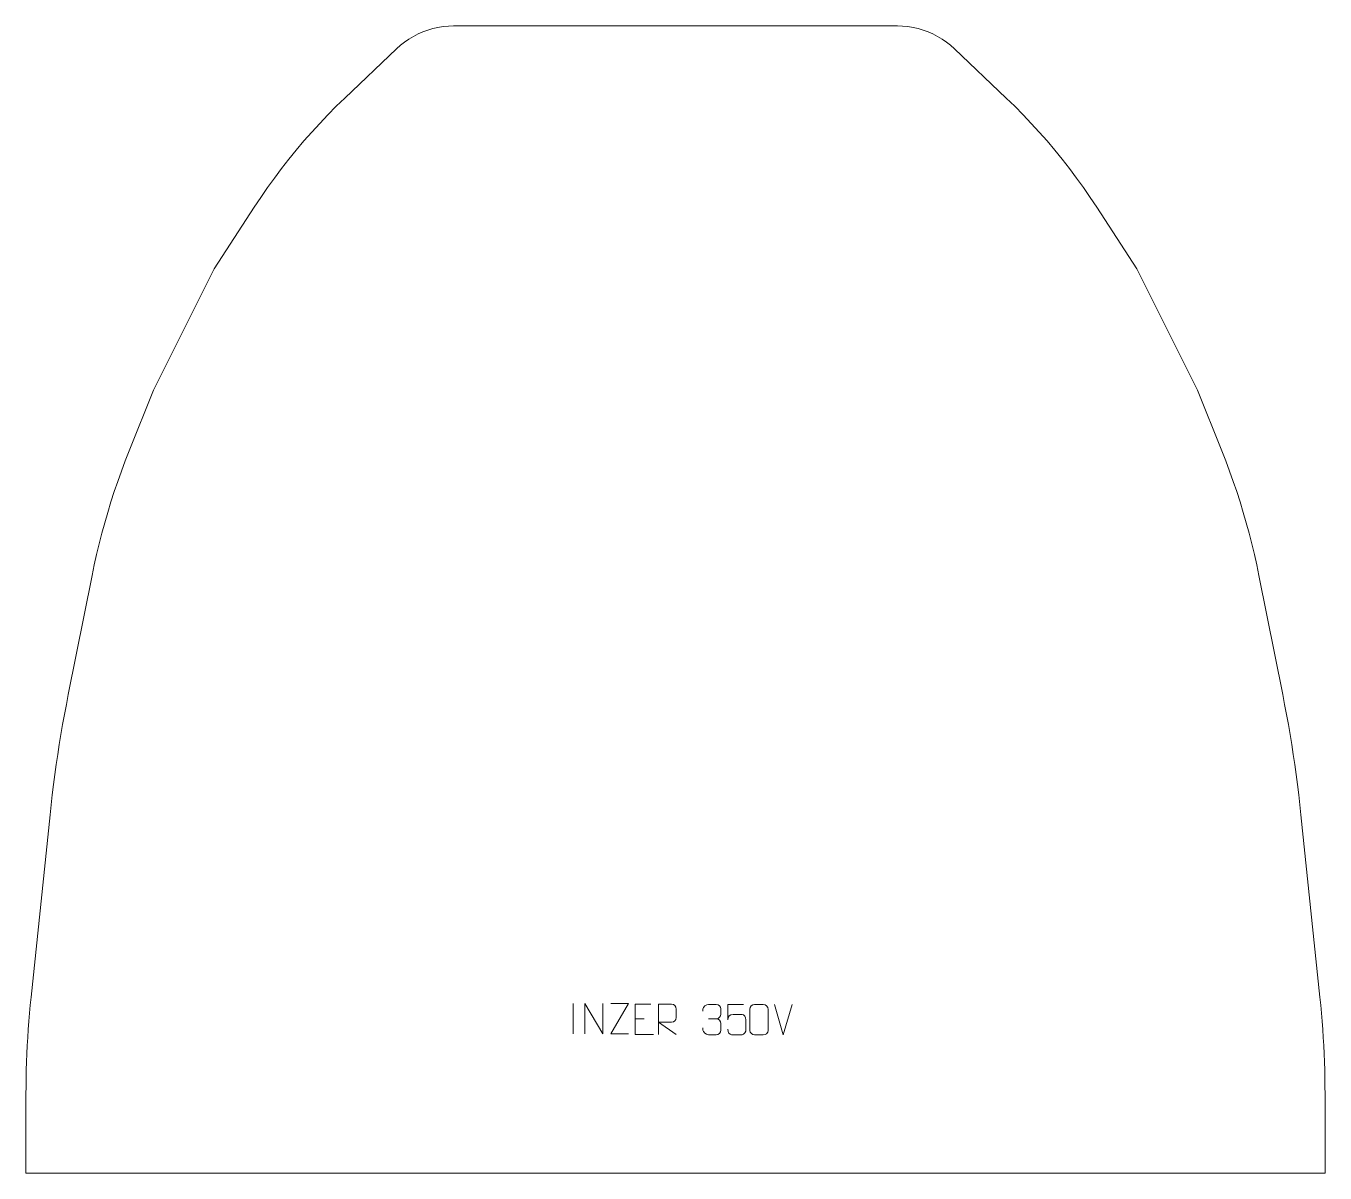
# Model space of a CAD drawing. Header units: millimetres. Extents: x -549 to 521, y 419 to 1364.
import ezdxf

# ---------------------------------------------------------------- set-up
doc = ezdxf.new("R2010")
doc.units = ezdxf.units.MM
doc.header["$MEASUREMENT"] = 0
doc.layers.add('layer 1', color=7, linetype='Continuous')

msp = doc.modelspace()

# ---------------------------------------------------------------- linework, layer by layer
at = {"layer": 'layer 1', "color": 242, "lineweight": 9}
msp.add_open_spline([(-196.3605, 1363.9686), (-196.3605, 1363.9686), (169.1833, 1363.9686), (169.1833, 1363.9686), (169.1833, 1363.9686), (169.1833, 1363.9686), (173.4978, 1363.8324), (173.4978, 1363.8324), (173.4978, 1363.8324), (173.4978, 1363.8324), (177.7938, 1363.4232), (177.7938, 1363.4232), (177.7938, 1363.4232), (177.7938, 1363.4232), (182.056, 1362.7418), (182.056, 1362.7418), (182.056, 1362.7418), (182.056, 1362.7418), (186.2662, 1361.7908), (186.2662, 1361.7908), (186.2662, 1361.7908), (186.2662, 1361.7908), (190.4071, 1360.5769), (190.4071, 1360.5769), (190.4071, 1360.5769), (190.4071, 1360.5769), (194.4638, 1359.1013), (194.4638, 1359.1013), (194.4638, 1359.1013), (194.4638, 1359.1013), (198.4183, 1357.3714), (198.4183, 1357.3714), (198.4183, 1357.3714), (198.4183, 1357.3714), (202.2564, 1355.3956), (202.2564, 1355.3956), (202.2564, 1355.3956), (202.2564, 1355.3956), (205.9605, 1353.1803), (205.9605, 1353.1803), (205.9605, 1353.1803), (205.9605, 1353.1803), (209.5147, 1350.7353), (209.5147, 1350.7353), (209.5147, 1350.7353), (209.5147, 1350.7353), (212.9107, 1348.0679), (212.9107, 1348.0679), (212.9107, 1348.0679), (212.9107, 1348.0679), (216.1287, 1345.1919), (216.1287, 1345.1919), (216.1287, 1345.1919), (216.1287, 1345.1919), (258.7707, 1304.5819), (258.7707, 1304.5819), (258.7707, 1304.5819), (258.7707, 1304.5819), (265.7792, 1297.7752), (265.7792, 1297.7752), (265.7792, 1297.7752), (265.7792, 1297.7752), (272.6526, 1290.8345), (272.6526, 1290.8345), (272.6526, 1290.8345), (272.6526, 1290.8345), (279.3915, 1283.7594), (279.3915, 1283.7594), (279.3915, 1283.7594), (279.3915, 1283.7594), (285.9923, 1276.5571), (285.9923, 1276.5571), (285.9923, 1276.5571), (285.9923, 1276.5571), (292.4512, 1269.2258), (292.4512, 1269.2258), (292.4512, 1269.2258), (292.4512, 1269.2258), (298.7644, 1261.7715), (298.7644, 1261.7715), (298.7644, 1261.7715), (298.7644, 1261.7715), (304.9337, 1254.1955), (304.9337, 1254.1955), (304.9337, 1254.1955), (304.9337, 1254.1955), (310.9536, 1246.502), (310.9536, 1246.502), (310.9536, 1246.502), (310.9536, 1246.502), (316.8226, 1238.6909), (316.8226, 1238.6909), (316.8226, 1238.6909), (316.8226, 1238.6909), (322.5397, 1230.7697), (322.5397, 1230.7697), (322.5397, 1230.7697), (322.5397, 1230.7697), (328.1001, 1222.7362), (328.1001, 1222.7362), (328.1001, 1222.7362), (328.1001, 1222.7362), (333.5037, 1214.5963), (333.5037, 1214.5963), (333.5037, 1214.5963), (333.5037, 1214.5963), (366.4112, 1163.969), (366.4112, 1163.969), (366.4112, 1163.969), (366.4112, 1163.969), (416.4121, 1063.9702), (416.4121, 1063.9702), (416.4121, 1063.9702), (416.4121, 1063.9702), (436.4108, 1013.9693), (436.4108, 1013.9693), (436.4108, 1013.9693), (436.4108, 1013.9693), (439.6723, 1005.6351), (439.6723, 1005.6351), (439.6723, 1005.6351), (439.6723, 1005.6351), (442.8045, 997.2501), (442.8045, 997.2501), (442.8045, 997.2501), (442.8045, 997.2501), (445.8097, 988.819), (445.8097, 988.819), (445.8097, 988.819), (445.8097, 988.819), (448.6842, 980.3449), (448.6842, 980.3449), (448.6842, 980.3449), (448.6842, 980.3449), (451.4321, 971.8255), (451.4321, 971.8255), (451.4321, 971.8255), (451.4321, 971.8255), (454.0464, 963.2673), (454.0464, 963.2673), (454.0464, 963.2673), (454.0464, 963.2673), (456.5307, 954.6679), (456.5307, 954.6679), (456.5307, 954.6679), (456.5307, 954.6679), (458.8842, 946.0329), (458.8842, 946.0329), (458.8842, 946.0329), (458.8842, 946.0329), (461.1053, 937.3625), (461.1053, 937.3625), (461.1053, 937.3625), (461.1053, 937.3625), (463.195, 928.6604), (463.195, 928.6604), (463.195, 928.6604), (463.195, 928.6604), (465.1508, 919.9269), (465.1508, 919.9269), (465.1508, 919.9269), (465.1508, 919.9269), (466.9722, 911.1628), (466.9722, 911.1628), (466.9722, 911.1628), (466.9722, 911.1628), (486.5632, 813.2152), (486.5632, 813.2152), (486.5632, 813.2152), (486.5632, 813.2152), (488.1717, 805.0075), (488.1717, 805.0075), (488.1717, 805.0075), (488.1717, 805.0075), (489.7145, 796.7877), (489.7145, 796.7877), (489.7145, 796.7877), (489.7145, 796.7877), (491.1954, 788.5541), (491.1954, 788.5541), (491.1954, 788.5541), (491.1954, 788.5541), (492.6112, 780.3114), (492.6112, 780.3114), (492.6112, 780.3114), (492.6112, 780.3114), (493.9618, 772.0578), (493.9618, 772.0578), (493.9618, 772.0578), (493.9618, 772.0578), (495.2489, 763.7929), (495.2489, 763.7929), (495.2489, 763.7929), (495.2489, 763.7929), (496.472, 755.5202), (496.472, 755.5202), (496.472, 755.5202), (496.472, 755.5202), (497.6304, 747.2362), (497.6304, 747.2362), (497.6304, 747.2362), (497.6304, 747.2362), (498.7227, 738.9434), (498.7227, 738.9434), (498.7227, 738.9434), (498.7227, 738.9434), (499.752, 730.6431), (499.752, 730.6431), (499.752, 730.6431), (499.752, 730.6431), (500.7156, 722.3348), (500.7156, 722.3348), (500.7156, 722.3348), (500.7156, 722.3348), (501.6141, 714.0191), (501.6141, 714.0191), (501.6141, 714.0191), (501.6141, 714.0191), (517.2442, 563.9706), (517.2442, 563.9706), (517.2442, 563.9706), (517.2442, 563.9706), (517.9092, 557.3063), (517.9092, 557.3063), (517.9092, 557.3063), (517.9092, 557.3063), (518.5181, 550.6362), (518.5181, 550.6362), (518.5181, 550.6362), (518.5181, 550.6362), (519.0671, 543.9624), (519.0671, 543.9624), (519.0671, 543.9624), (519.0671, 543.9624), (519.5585, 537.2849), (519.5585, 537.2849), (519.5585, 537.2849), (519.5585, 537.2849), (519.9937, 530.6021), (519.9937, 530.6021), (519.9937, 530.6021), (519.9937, 530.6021), (520.3691, 523.9155), (520.3691, 523.9155), (520.3691, 523.9155), (520.3691, 523.9155), (520.6862, 517.2269), (520.6862, 517.2269), (520.6862, 517.2269), (520.6862, 517.2269), (520.9477, 510.5345), (520.9477, 510.5345), (520.9477, 510.5345), (520.9477, 510.5345), (521.1495, 503.8422), (521.1495, 503.8422), (521.1495, 503.8422), (521.1495, 503.8422), (521.2955, 497.1461), (521.2955, 497.1461), (521.2955, 497.1461), (521.2955, 497.1461), (521.383, 490.4495), (521.383, 490.4495), (521.383, 490.4495), (521.383, 490.4495), (521.4111, 483.7535), (521.4111, 483.7535), (521.4111, 483.7535), (521.4111, 483.7535), (521.4111, 418.9706), (521.4111, 418.9706), (521.4111, 418.9706), (521.4111, 418.9706), (-548.5883, 418.9706), (-548.5883, 418.9706), (-548.5883, 418.9706), (-548.5883, 418.9706), (-548.5883, 483.7535), (-548.5883, 483.7535), (-548.5883, 483.7535), (-548.5883, 483.7535), (-548.5586, 490.4495), (-548.5586, 490.4495), (-548.5586, 490.4495), (-548.5586, 490.4495), (-548.4723, 497.1461), (-548.4723, 497.1461), (-548.4723, 497.1461), (-548.4723, 497.1461), (-548.3267, 503.8422), (-548.3267, 503.8422), (-548.3267, 503.8422), (-548.3267, 503.8422), (-548.125, 510.5345), (-548.125, 510.5345), (-548.125, 510.5345), (-548.125, 510.5345), (-547.8635, 517.2269), (-547.8635, 517.2269), (-547.8635, 517.2269), (-547.8635, 517.2269), (-547.5462, 523.9155), (-547.5462, 523.9155), (-547.5462, 523.9155), (-547.5462, 523.9155), (-547.1688, 530.6021), (-547.1688, 530.6021), (-547.1688, 530.6021), (-547.1688, 530.6021), (-546.7357, 537.2849), (-546.7357, 537.2849), (-546.7357, 537.2849), (-546.7357, 537.2849), (-546.2444, 543.9624), (-546.2444, 543.9624), (-546.2444, 543.9624), (-546.2444, 543.9624), (-545.6932, 550.6362), (-545.6932, 550.6362), (-545.6932, 550.6362), (-545.6932, 550.6362), (-545.0864, 557.3063), (-545.0864, 557.3063), (-545.0864, 557.3063), (-545.0864, 557.3063), (-544.4214, 563.9706), (-544.4214, 563.9706), (-544.4214, 563.9706), (-544.4214, 563.9706), (-528.7913, 714.0191), (-528.7913, 714.0191), (-528.7913, 714.0191), (-528.7913, 714.0191), (-527.8928, 722.3348), (-527.8928, 722.3348), (-527.8928, 722.3348), (-527.8928, 722.3348), (-526.9292, 730.6431), (-526.9292, 730.6431), (-526.9292, 730.6431), (-526.9292, 730.6431), (-525.8999, 738.9434), (-525.8999, 738.9434), (-525.8999, 738.9434), (-525.8999, 738.9434), (-524.8071, 747.2362), (-524.8071, 747.2362), (-524.8071, 747.2362), (-524.8071, 747.2362), (-523.6492, 755.5202), (-523.6492, 755.5202), (-523.6492, 755.5202), (-523.6492, 755.5202), (-522.4262, 763.7929), (-522.4262, 763.7929), (-522.4262, 763.7929), (-522.4262, 763.7929), (-521.1391, 772.0578), (-521.1391, 772.0578), (-521.1391, 772.0578), (-521.1391, 772.0578), (-519.7884, 780.3114), (-519.7884, 780.3114), (-519.7884, 780.3114), (-519.7884, 780.3114), (-518.3711, 788.5541), (-518.3711, 788.5541), (-518.3711, 788.5541), (-518.3711, 788.5541), (-516.8917, 796.7877), (-516.8917, 796.7877), (-516.8917, 796.7877), (-516.8917, 796.7877), (-515.3468, 805.0075), (-515.3468, 805.0075), (-515.3468, 805.0075), (-515.3468, 805.0075), (-513.7388, 813.2152), (-513.7388, 813.2152), (-513.7388, 813.2152), (-513.7388, 813.2152), (-494.1489, 911.1628), (-494.1489, 911.1628), (-494.1489, 911.1628), (-494.1489, 911.1628), (-492.3281, 919.9269), (-492.3281, 919.9269), (-492.3281, 919.9269), (-492.3281, 919.9269), (-490.3707, 928.6604), (-490.3707, 928.6604), (-490.3707, 928.6604), (-490.3707, 928.6604), (-488.2825, 937.3625), (-488.2825, 937.3625), (-488.2825, 937.3625), (-488.2825, 937.3625), (-486.0614, 946.0329), (-486.0614, 946.0329), (-486.0614, 946.0329), (-486.0614, 946.0329), (-483.708, 954.6679), (-483.708, 954.6679), (-483.708, 954.6679), (-483.708, 954.6679), (-481.2237, 963.2673), (-481.2237, 963.2673), (-481.2237, 963.2673), (-481.2237, 963.2673), (-478.6072, 971.8255), (-478.6072, 971.8255), (-478.6072, 971.8255), (-478.6072, 971.8255), (-475.8614, 980.3449), (-475.8614, 980.3449), (-475.8614, 980.3449), (-475.8614, 980.3449), (-472.987, 988.819), (-472.987, 988.819), (-472.987, 988.819), (-472.987, 988.819), (-469.9818, 997.2501), (-469.9818, 997.2501), (-469.9818, 997.2501), (-469.9818, 997.2501), (-466.849, 1005.6351), (-466.849, 1005.6351), (-466.849, 1005.6351), (-466.849, 1005.6351), (-463.5879, 1013.9693), (-463.5879, 1013.9693), (-463.5879, 1013.9693), (-463.5879, 1013.9693), (-443.5878, 1063.9702), (-443.5878, 1063.9702), (-443.5878, 1063.9702), (-443.5878, 1063.9702), (-393.5879, 1163.969), (-393.5879, 1163.969), (-393.5879, 1163.969), (-393.5879, 1163.969), (-360.681, 1214.5963), (-360.681, 1214.5963), (-360.681, 1214.5963), (-360.681, 1214.5963), (-355.2772, 1222.7362), (-355.2772, 1222.7362), (-355.2772, 1222.7362), (-355.2772, 1222.7362), (-349.7147, 1230.7697), (-349.7147, 1230.7697), (-349.7147, 1230.7697), (-349.7147, 1230.7697), (-343.9993, 1238.6909), (-343.9993, 1238.6909), (-343.9993, 1238.6909), (-343.9993, 1238.6909), (-338.1308, 1246.502), (-338.1308, 1246.502), (-338.1308, 1246.502), (-338.1308, 1246.502), (-332.1109, 1254.1955), (-332.1109, 1254.1955), (-332.1109, 1254.1955), (-332.1109, 1254.1955), (-325.9416, 1261.7715), (-325.9416, 1261.7715), (-325.9416, 1261.7715), (-325.9416, 1261.7715), (-319.6268, 1269.2258), (-319.6268, 1269.2258), (-319.6268, 1269.2258), (-319.6268, 1269.2258), (-313.1694, 1276.5571), (-313.1694, 1276.5571), (-313.1694, 1276.5571), (-313.1694, 1276.5571), (-306.5688, 1283.7594), (-306.5688, 1283.7594), (-306.5688, 1283.7594), (-306.5688, 1283.7594), (-299.8297, 1290.8345), (-299.8297, 1290.8345), (-299.8297, 1290.8345), (-299.8297, 1290.8345), (-292.9559, 1297.7752), (-292.9559, 1297.7752), (-292.9559, 1297.7752), (-292.9559, 1297.7752), (-285.9464, 1304.5819), (-285.9464, 1304.5819), (-285.9464, 1304.5819), (-285.9464, 1304.5819), (-243.3038, 1345.1919), (-243.3038, 1345.1919), (-243.3038, 1345.1919), (-243.3038, 1345.1919), (-240.0858, 1348.0679), (-240.0858, 1348.0679), (-240.0858, 1348.0679), (-240.0858, 1348.0679), (-236.692, 1350.7353), (-236.692, 1350.7353), (-236.692, 1350.7353), (-236.692, 1350.7353), (-233.1356, 1353.1803), (-233.1356, 1353.1803), (-233.1356, 1353.1803), (-233.1356, 1353.1803), (-229.432, 1355.3956), (-229.432, 1355.3956), (-229.432, 1355.3956), (-229.432, 1355.3956), (-225.5956, 1357.3714), (-225.5956, 1357.3714), (-225.5956, 1357.3714), (-225.5956, 1357.3714), (-221.6411, 1359.1013), (-221.6411, 1359.1013), (-221.6411, 1359.1013), (-221.6411, 1359.1013), (-217.5843, 1360.5769), (-217.5843, 1360.5769), (-217.5843, 1360.5769), (-217.5843, 1360.5769), (-213.4435, 1361.7908), (-213.4435, 1361.7908), (-213.4435, 1361.7908), (-213.4435, 1361.7908), (-209.2332, 1362.7418), (-209.2332, 1362.7418), (-209.2332, 1362.7418), (-209.2332, 1362.7418), (-204.971, 1363.4232), (-204.971, 1363.4232), (-204.971, 1363.4232), (-204.971, 1363.4232), (-200.675, 1363.8324), (-200.675, 1363.8324), (-200.675, 1363.8324), (-200.675, 1363.8324), (-196.3605, 1363.9686), (-196.3605, 1363.9686)], degree=3, knots=[0, 0, 0, 0, 0.00729927, 0.00729927, 0.00729927, 0.00729927, 0.01459854, 0.01459854, 0.01459854, 0.01459854, 0.02189781, 0.02189781, 0.02189781, 0.02189781, 0.02919708, 0.02919708, 0.02919708, 0.02919708, 0.03649635, 0.03649635, 0.03649635, 0.03649635, 0.04379562, 0.04379562, 0.04379562, 0.04379562, 0.051094891, 0.051094891, 0.051094891, 0.051094891, 0.058394161, 0.058394161, 0.058394161, 0.058394161, 0.065693431, 0.065693431, 0.065693431, 0.065693431, 0.072992701, 0.072992701, 0.072992701, 0.072992701, 0.080291971, 0.080291971, 0.080291971, 0.080291971, 0.087591241, 0.087591241, 0.087591241, 0.087591241, 0.094890511, 0.094890511, 0.094890511, 0.094890511, 0.102189781, 0.102189781, 0.102189781, 0.102189781, 0.109489051, 0.109489051, 0.109489051, 0.109489051, 0.116788321, 0.116788321, 0.116788321, 0.116788321, 0.124087591, 0.124087591, 0.124087591, 0.124087591, 0.131386861, 0.131386861, 0.131386861, 0.131386861, 0.138686131, 0.138686131, 0.138686131, 0.138686131, 0.145985401, 0.145985401, 0.145985401, 0.145985401, 0.153284672, 0.153284672, 0.153284672, 0.153284672, 0.160583942, 0.160583942, 0.160583942, 0.160583942, 0.167883212, 0.167883212, 0.167883212, 0.167883212, 0.175182482, 0.175182482, 0.175182482, 0.175182482, 0.182481752, 0.182481752, 0.182481752, 0.182481752, 0.189781022, 0.189781022, 0.189781022, 0.189781022, 0.197080292, 0.197080292, 0.197080292, 0.197080292, 0.204379562, 0.204379562, 0.204379562, 0.204379562, 0.211678832, 0.211678832, 0.211678832, 0.211678832, 0.218978102, 0.218978102, 0.218978102, 0.218978102, 0.226277372, 0.226277372, 0.226277372, 0.226277372, 0.233576642, 0.233576642, 0.233576642, 0.233576642, 0.240875912, 0.240875912, 0.240875912, 0.240875912, 0.248175182, 0.248175182, 0.248175182, 0.248175182, 0.255474453, 0.255474453, 0.255474453, 0.255474453, 0.262773723, 0.262773723, 0.262773723, 0.262773723, 0.270072993, 0.270072993, 0.270072993, 0.270072993, 0.277372263, 0.277372263, 0.277372263, 0.277372263, 0.284671533, 0.284671533, 0.284671533, 0.284671533, 0.291970803, 0.291970803, 0.291970803, 0.291970803, 0.299270073, 0.299270073, 0.299270073, 0.299270073, 0.306569343, 0.306569343, 0.306569343, 0.306569343, 0.313868613, 0.313868613, 0.313868613, 0.313868613, 0.321167883, 0.321167883, 0.321167883, 0.321167883, 0.328467153, 0.328467153, 0.328467153, 0.328467153, 0.335766423, 0.335766423, 0.335766423, 0.335766423, 0.343065693, 0.343065693, 0.343065693, 0.343065693, 0.350364964, 0.350364964, 0.350364964, 0.350364964, 0.357664234, 0.357664234, 0.357664234, 0.357664234, 0.364963504, 0.364963504, 0.364963504, 0.364963504, 0.372262774, 0.372262774, 0.372262774, 0.372262774, 0.379562044, 0.379562044, 0.379562044, 0.379562044, 0.386861314, 0.386861314, 0.386861314, 0.386861314, 0.394160584, 0.394160584, 0.394160584, 0.394160584, 0.401459854, 0.401459854, 0.401459854, 0.401459854, 0.408759124, 0.408759124, 0.408759124, 0.408759124, 0.416058394, 0.416058394, 0.416058394, 0.416058394, 0.423357664, 0.423357664, 0.423357664, 0.423357664, 0.430656934, 0.430656934, 0.430656934, 0.430656934, 0.437956204, 0.437956204, 0.437956204, 0.437956204, 0.445255474, 0.445255474, 0.445255474, 0.445255474, 0.452554745, 0.452554745, 0.452554745, 0.452554745, 0.459854015, 0.459854015, 0.459854015, 0.459854015, 0.467153285, 0.467153285, 0.467153285, 0.467153285, 0.474452555, 0.474452555, 0.474452555, 0.474452555, 0.481751825, 0.481751825, 0.481751825, 0.481751825, 0.489051095, 0.489051095, 0.489051095, 0.489051095, 0.496350365, 0.496350365, 0.496350365, 0.496350365, 0.503649635, 0.503649635, 0.503649635, 0.503649635, 0.510948905, 0.510948905, 0.510948905, 0.510948905, 0.518248175, 0.518248175, 0.518248175, 0.518248175, 0.525547445, 0.525547445, 0.525547445, 0.525547445, 0.532846715, 0.532846715, 0.532846715, 0.532846715, 0.540145985, 0.540145985, 0.540145985, 0.540145985, 0.547445255, 0.547445255, 0.547445255, 0.547445255, 0.554744526, 0.554744526, 0.554744526, 0.554744526, 0.562043796, 0.562043796, 0.562043796, 0.562043796, 0.569343066, 0.569343066, 0.569343066, 0.569343066, 0.576642336, 0.576642336, 0.576642336, 0.576642336, 0.583941606, 0.583941606, 0.583941606, 0.583941606, 0.591240876, 0.591240876, 0.591240876, 0.591240876, 0.598540146, 0.598540146, 0.598540146, 0.598540146, 0.605839416, 0.605839416, 0.605839416, 0.605839416, 0.613138686, 0.613138686, 0.613138686, 0.613138686, 0.620437956, 0.620437956, 0.620437956, 0.620437956, 0.627737226, 0.627737226, 0.627737226, 0.627737226, 0.635036496, 0.635036496, 0.635036496, 0.635036496, 0.642335766, 0.642335766, 0.642335766, 0.642335766, 0.649635036, 0.649635036, 0.649635036, 0.649635036, 0.656934307, 0.656934307, 0.656934307, 0.656934307, 0.664233577, 0.664233577, 0.664233577, 0.664233577, 0.671532847, 0.671532847, 0.671532847, 0.671532847, 0.678832117, 0.678832117, 0.678832117, 0.678832117, 0.686131387, 0.686131387, 0.686131387, 0.686131387, 0.693430657, 0.693430657, 0.693430657, 0.693430657, 0.700729927, 0.700729927, 0.700729927, 0.700729927, 0.708029197, 0.708029197, 0.708029197, 0.708029197, 0.715328467, 0.715328467, 0.715328467, 0.715328467, 0.722627737, 0.722627737, 0.722627737, 0.722627737, 0.729927007, 0.729927007, 0.729927007, 0.729927007, 0.737226277, 0.737226277, 0.737226277, 0.737226277, 0.744525547, 0.744525547, 0.744525547, 0.744525547, 0.751824818, 0.751824818, 0.751824818, 0.751824818, 0.759124088, 0.759124088, 0.759124088, 0.759124088, 0.766423358, 0.766423358, 0.766423358, 0.766423358, 0.773722628, 0.773722628, 0.773722628, 0.773722628, 0.781021898, 0.781021898, 0.781021898, 0.781021898, 0.788321168, 0.788321168, 0.788321168, 0.788321168, 0.795620438, 0.795620438, 0.795620438, 0.795620438, 0.802919708, 0.802919708, 0.802919708, 0.802919708, 0.810218978, 0.810218978, 0.810218978, 0.810218978, 0.817518248, 0.817518248, 0.817518248, 0.817518248, 0.824817518, 0.824817518, 0.824817518, 0.824817518, 0.832116788, 0.832116788, 0.832116788, 0.832116788, 0.839416058, 0.839416058, 0.839416058, 0.839416058, 0.846715328, 0.846715328, 0.846715328, 0.846715328, 0.854014599, 0.854014599, 0.854014599, 0.854014599, 0.861313869, 0.861313869, 0.861313869, 0.861313869, 0.868613139, 0.868613139, 0.868613139, 0.868613139, 0.875912409, 0.875912409, 0.875912409, 0.875912409, 0.883211679, 0.883211679, 0.883211679, 0.883211679, 0.890510949, 0.890510949, 0.890510949, 0.890510949, 0.897810219, 0.897810219, 0.897810219, 0.897810219, 0.905109489, 0.905109489, 0.905109489, 0.905109489, 0.912408759, 0.912408759, 0.912408759, 0.912408759, 0.919708029, 0.919708029, 0.919708029, 0.919708029, 0.927007299, 0.927007299, 0.927007299, 0.927007299, 0.934306569, 0.934306569, 0.934306569, 0.934306569, 0.941605839, 0.941605839, 0.941605839, 0.941605839, 0.948905109, 0.948905109, 0.948905109, 0.948905109, 0.95620438, 0.95620438, 0.95620438, 0.95620438, 0.96350365, 0.96350365, 0.96350365, 0.96350365, 0.97080292, 0.97080292, 0.97080292, 0.97080292, 0.97810219, 0.97810219, 0.97810219, 0.97810219, 0.98540146, 0.98540146, 0.98540146, 0.98540146, 1, 1, 1, 1], dxfattribs=at)
at = {"layer": 'layer 1', "color": 250, "lineweight": 9}
for points in [[(-97.8481, 558.5934), (-97.8481, 558.5934), (-97.8481, 533.6193), (-97.8481, 533.6193)], [(75.1976, 532.7192), (75.1976, 532.7192), (67.8758, 557.6728), (67.8758, 557.6728)], [(82.5195, 557.6728), (82.5195, 557.6728), (75.1977, 532.7192), (75.1977, 532.7192)], [(-46.6887, 546.1063), (-46.6887, 546.1063), (-39.5206, 546.1063), (-39.5206, 546.1063)], [(13.7253, 545.944), (13.7253, 545.944), (19.9217, 545.944), (19.9217, 545.944)]]:
    msp.add_open_spline(points, degree=3, dxfattribs=at)
for points, knots in [([(-88.1755, 533.6296), (-88.1755, 533.6296), (-88.1755, 558.5831), (-88.1755, 558.5831), (-88.1755, 558.5831), (-88.1755, 558.5831), (-73.5207, 533.6296), (-73.5207, 533.6296), (-73.5207, 533.6296), (-73.5207, 533.6296), (-73.5207, 558.5831), (-73.5207, 558.5831)], [0, 0, 0, 0, 0.25, 0.25, 0.25, 0.25, 0.5, 0.5, 0.5, 0.5, 1, 1, 1, 1]), ([(-52.2233, 533.6276), (-52.2233, 533.6276), (-66.8423, 533.6276), (-66.8423, 533.6276), (-66.8423, 533.6276), (-66.8423, 533.6276), (-52.199, 558.585), (-52.199, 558.585), (-52.199, 558.585), (-52.199, 558.585), (-66.8423, 558.585), (-66.8423, 558.585)], [0, 0, 0, 0, 0.25, 0.25, 0.25, 0.25, 0.5, 0.5, 0.5, 0.5, 1, 1, 1, 1]), ([(-33.8148, 557.986), (-33.8148, 557.986), (-46.6887, 557.986), (-46.6887, 557.986), (-46.6887, 557.986), (-46.6887, 557.986), (-46.6887, 533.0324), (-46.6887, 533.0324), (-46.6887, 533.0324), (-46.6887, 533.0324), (-31.8229, 533.0324), (-31.8229, 533.0324)], [0, 0, 0, 0, 0.25, 0.25, 0.25, 0.25, 0.5, 0.5, 0.5, 0.5, 1, 1, 1, 1]), ([(-27.6356, 533.0351), (-27.6356, 533.0351), (-27.6356, 557.9886), (-27.6356, 557.9886), (-27.6356, 557.9886), (-24.0408, 557.9886), (-20.4453, 557.9886), (-16.8501, 557.9886), (-16.8501, 557.9886), (-14.5248, 557.9509), (-12.9675, 556.4609), (-12.9716, 554.0945), (-12.9716, 554.0945), (-12.972, 552.059), (-12.972, 548.9996), (-12.9716, 546.9636), (-12.9716, 546.9636), (-12.9781, 545.0881), (-14.7904, 543.1463), (-16.7999, 543.1272), (-16.7999, 543.1272), (-16.7999, 543.1272), (-27.6356, 543.1272), (-27.6356, 543.1272), (-27.6356, 543.1272), (-27.6356, 543.1272), (-12.9809, 533.0351), (-12.9809, 533.0351)], [0, 0, 0, 0, 0.125, 0.125, 0.125, 0.125, 0.25, 0.25, 0.25, 0.25, 0.375, 0.375, 0.375, 0.375, 0.5, 0.5, 0.5, 0.5, 0.625, 0.625, 0.625, 0.625, 0.75, 0.75, 0.75, 0.75, 1, 1, 1, 1]), ([(9.0156, 552.1892), (9.0156, 552.1892), (9.0156, 554.0464), (9.0156, 554.0464), (9.0156, 554.0464), (9.0013, 555.7883), (11.6658, 557.9064), (13.7249, 557.8837), (13.7249, 557.8837), (15.789, 557.8837), (17.853, 557.8837), (19.9167, 557.8837), (19.9167, 557.8837), (22.1112, 557.8925), (23.7095, 556.0457), (23.7539, 554.1336), (23.7539, 554.1336), (23.7535, 552.6985), (23.7535, 551.2634), (23.7539, 549.8279), (23.7539, 549.8279), (23.7053, 548.1744), (22.1027, 545.9444), (19.9044, 545.9544), (19.9044, 545.9544), (22.1081, 545.9432), (23.7161, 544.14), (23.7701, 542.0805), (23.7701, 542.0805), (23.7697, 540.2958), (23.7697, 538.5111), (23.7701, 536.726), (23.7701, 536.726), (23.7802, 534.6646), (21.7253, 532.9015), (19.9044, 532.9096), (19.9044, 532.9096), (17.8391, 532.9099), (15.7739, 532.9099), (13.7083, 532.9096), (13.7083, 532.9096), (11.5397, 532.9211), (9.0087, 535.3213), (8.9901, 536.7831), (8.9901, 536.7831), (8.9901, 536.7831), (8.9901, 538.6917), (8.9901, 538.6917)], [0, 0, 0, 0, 0.076923077, 0.076923077, 0.076923077, 0.076923077, 0.153846154, 0.153846154, 0.153846154, 0.153846154, 0.230769231, 0.230769231, 0.230769231, 0.230769231, 0.307692308, 0.307692308, 0.307692308, 0.307692308, 0.384615385, 0.384615385, 0.384615385, 0.384615385, 0.461538462, 0.461538462, 0.461538462, 0.461538462, 0.538461538, 0.538461538, 0.538461538, 0.538461538, 0.615384615, 0.615384615, 0.615384615, 0.615384615, 0.692307692, 0.692307692, 0.692307692, 0.692307692, 0.769230769, 0.769230769, 0.769230769, 0.769230769, 0.846153846, 0.846153846, 0.846153846, 0.846153846, 1, 1, 1, 1]), ([(42.4022, 557.8156), (42.4022, 557.8156), (29.5505, 557.8156), (29.5505, 557.8156), (29.5505, 557.8156), (29.5508, 553.585), (29.5508, 549.3541), (29.5505, 545.1229), (29.5505, 545.1229), (29.5502, 548.433), (31.1812, 549.5048), (33.9932, 549.5653), (33.9932, 549.5653), (36.4328, 549.5656), (38.8723, 549.5656), (41.3115, 549.5653), (41.3115, 549.5653), (42.9613, 549.5721), (44.4362, 547.1916), (44.4647, 545.1229), (44.4647, 545.1229), (44.4644, 542.5356), (44.4644, 539.948), (44.4647, 537.3603), (44.4647, 537.3603), (44.5109, 535.4009), (43.0115, 532.9646), (41.3856, 532.9061), (41.3856, 532.9061), (39.4291, 532.9064), (34.5341, 532.9064), (32.5771, 532.9061), (32.5771, 532.9061), (30.7316, 532.8973), (29.6245, 534.8621), (29.6037, 537.4132)], [0, 0, 0, 0, 0.1, 0.1, 0.1, 0.1, 0.2, 0.2, 0.2, 0.2, 0.3, 0.3, 0.3, 0.3, 0.4, 0.4, 0.4, 0.4, 0.5, 0.5, 0.5, 0.5, 0.6, 0.6, 0.6, 0.6, 0.7, 0.7, 0.7, 0.7, 0.8, 0.8, 0.8, 0.8, 1, 1, 1, 1]), ([(51.6169, 557.6953), (53.983, 557.6953), (56.3495, 557.6953), (58.716, 557.6953), (58.716, 557.6953), (60.6965, 557.7309), (62.7225, 556.2366), (62.7496, 553.7945), (62.7496, 553.7945), (62.7492, 548.0371), (62.7492, 542.2793), (62.7496, 536.5211), (62.7496, 536.5211), (62.6075, 534.1935), (60.9011, 532.7112), (58.716, 532.7004), (58.716, 532.7004), (56.3436, 532.7008), (53.9712, 532.7008), (51.5992, 532.7004), (51.5992, 532.7004), (49.6407, 532.5948), (47.6343, 534.4827), (47.6457, 536.5037), (47.6457, 536.5037), (47.6461, 542.2843), (47.6461, 548.0646), (47.6457, 553.8444), (47.6457, 553.8444), (47.65, 555.9864), (49.4271, 557.7089), (51.6169, 557.6953)], [0, 0, 0, 0, 0.111111111, 0.111111111, 0.111111111, 0.111111111, 0.222222222, 0.222222222, 0.222222222, 0.222222222, 0.333333333, 0.333333333, 0.333333333, 0.333333333, 0.444444444, 0.444444444, 0.444444444, 0.444444444, 0.555555556, 0.555555556, 0.555555556, 0.555555556, 0.666666667, 0.666666667, 0.666666667, 0.666666667, 0.777777778, 0.777777778, 0.777777778, 0.777777778, 1, 1, 1, 1])]:
    msp.add_open_spline(points, degree=3, knots=knots, dxfattribs=at)

doc.saveas('drawing.dxf')
